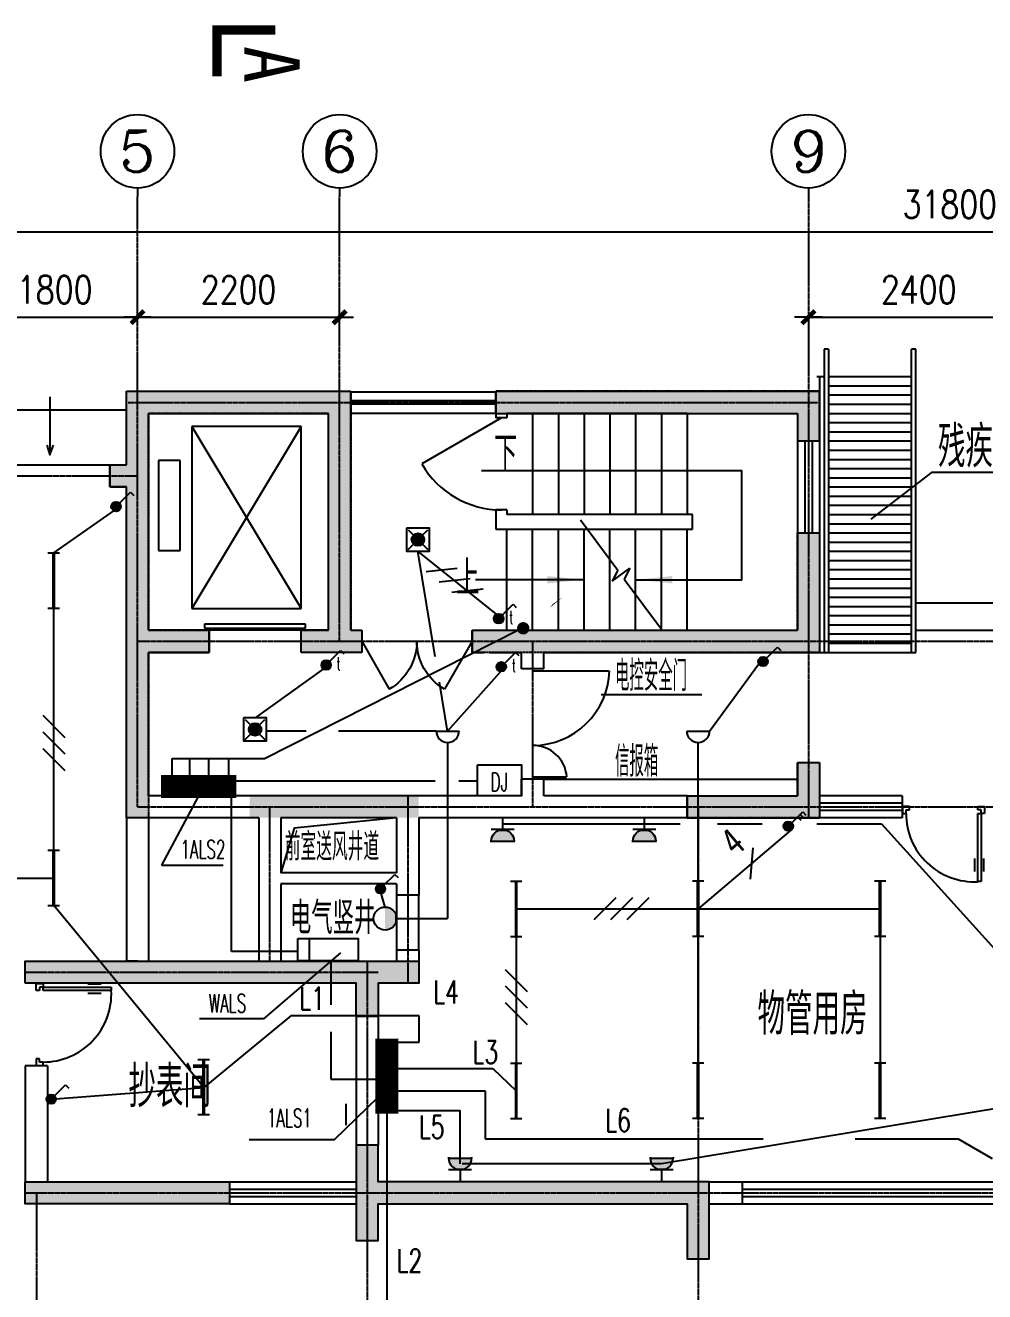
# Model space of a CAD drawing. Extents: x -170759 to 304867, y -311201 to 112352.
# Drawn here: x -76168 to -65730, y -198553 to -184776 of the extents above; entities that cross this region are included whole.
import ezdxf
from ezdxf.enums import TextEntityAlignment as Align

# ---------------------------------------------------------------- set-up
doc = ezdxf.new("R2010")
doc.units = 0
doc.linetypes.add('ACAD_ISO04W100', pattern=[30.5, 24, -3, 0.5, -3])
doc.linetypes.add('DOTE', pattern=[2.42, 2, -0.2, 0.02, -0.2])
doc.layers.get('0').update_dxf_attribs({"linetype": 'CONTINUOUS'})
for name, color, linetype in [('AXIS', 3, 'CONTINUOUS'), ('AXIS_TEXT', 7, 'CONTINUOUS'), ('DOOR', 2, 'CONTINUOUS'), ('DOTE', 251, 'CONTINUOUS'), ('EQUIP', 3, 'CONTINUOUS'), ('PUB_DIM', 3, 'CONTINUOUS'), ('PUB_DIM1', 3, 'CONTINUOUS'), ('STAIR', 2, 'CONTINUOUS'), ('TEX', 7, 'CONTINUOUS'), ('TEXT', 6, 'CONTINUOUS'), ('WALL', 7, 'CONTINUOUS'), ('WINDOW', 151, 'CONTINUOUS'), ('WINDOW_TEXT', 7, 'CONTINUOUS'), ('WIRE', 1, 'CONTINUOUS'), ('WZ', 3, 'CONTINUOUS'), ('X', 4, 'CONTINUOUS'), ('ZXX', 2, 'ACAD_ISO04W100'), ('图层1', 1, 'CONTINUOUS'), ('标注', 7, 'CONTINUOUS')]:
    doc.layers.add(name, color=color, linetype=linetype)
doc.styles.add('-黑体', font='SIMHEI.TTF', dxfattribs={"width": 0.8})
doc.styles.add('COMPLEX', font='COMPLEX')
doc.styles.add('DIM_FONT', font='SIMPLEX.shx', dxfattribs={"width": 0.8})
doc.styles.add('HZ1', font='txt', dxfattribs={"bigfont": 'hzk'})
doc.styles.add('HZFS', font='txt.shx', dxfattribs={"width": 0.8, "bigfont": 'msi_fsx.shx'})
doc.styles.add('HZS', font='txt', dxfattribs={"width": 0.7, "bigfont": 'HZS'})
doc.styles.add('HZXXX', font='romans', dxfattribs={"width": 0.7, "bigfont": 'hzs'})
doc.styles.add('SIMPLEX', font='SIMPLEX.SHX')
doc.dimstyles.new('AXIS', dxfattribs={"dimtxt": 300, "dimasz": 1, "dimexe": 250, "dimexo": 300, "dimgap": 150, "dimtad": 1, "dimdec": 0, "dimdsep": 46, "dimtxsty": 'DIM_FONT', "dimblk": '_DIMX', "dimblk1": '_DIMX', "dimblk2": '_DIMX', "dimcen": 2.5, "dimse1": 1, "dimse2": 1, "dimclrd": 3, "dimclre": 3, "dimclrt": 7, "dimadec": 0, "dimazin": 0, "dimtfac": 1, "dimtdec": 0, "dimtix": 1, "dimtmove": 2, "dimatfit": 3, "dimldrblk": '_DIMX', "dimfxl": 0, "dimtolj": 1, "dimtzin": 0, "dimarcsym": 0})

# ---------------------------------------------------------------- blocks, each defined once
blk = doc.blocks.new('_LINKPT1')
blk.add_line((0, 0), (0, 0))
blk = doc.blocks.new('M_X2')
for p, q in [((0.147, 0.356), (0.625, 0.833)), ((0.625, 0.833), (0.766, 0.692))]:
    blk.add_line(p, q)
blk.add_circle((0, 0.208), 0.208)
for points in [[(-0.18, 0.313), (0.18, 0.313), (-0.208, 0.208), (0.208, 0.208)], [(-0.18, 0.104), (0.18, 0.104), (-0.208, 0.208), (0.208, 0.208)], [(-0.104, 0.389), (0.104, 0.389), (-0.18, 0.313), (0.18, 0.313)], [(-0.104, 0.028), (0.104, 0.028), (-0.18, 0.104), (0.18, 0.104)], [(0, 0.417), (0, 0.417), (-0.104, 0.389), (0.104, 0.389)], [(0, 0), (0, 0), (-0.104, 0.028), (0.104, 0.028)]]:
    blk.add_solid(points)
for p in [(-0.208, 0.208), (0, 0.417), (0.208, 0.208), (0, 0)]:
    blk.add_blockref('_LINKPT1', p)
at = {"width": 0.8, "flags": 9}
blk.add_attdef('A', (0, 0), '', height=0.00002, dxfattribs=at)
blk = doc.blocks.new('_DBLK1')
for p, q in [((-0.5, 0), (-0.25, -0.433)), ((0.5, 0), (0.25, -0.433))]:
    blk.add_line(p, q)
for centre, start, end in [((-0.5, 0), 300, 0), ((0.5, 0), 180, 240)]:
    blk.add_arc(centre, 0.5, start, end)
at = {"layer": 'WINDOW_TEXT', "style": 'SIMPLEX', "flags": 9}
blk.add_attdef('A', text='', height=1, dxfattribs=at).set_placement((0, 1.5), align=Align.MIDDLE)
blk = doc.blocks.new('M_Y9')
for p, q in [((-0.429, 0.429), (0.429, -0.429)), ((-0.429, -0.429), (0.429, 0.429))]:
    blk.add_line(p, q)
blk.add_lwpolyline([(-0.5, 0.5), (-0.5, -0.5), (0.5, -0.5), (0.5, 0.5)], close=True)
blk.add_circle((0, 0), 0.275)
for points in [[(-0.238, 0.137), (0.238, 0.137), (-0.275, 0), (0.275, 0)], [(-0.238, -0.137), (0.238, -0.137), (-0.275, 0), (0.275, 0)], [(-0.137, 0.238), (0.137, 0.238), (-0.238, 0.137), (0.238, 0.137)], [(0, 0.275), (0, 0.275), (-0.137, 0.238), (0.137, 0.238)], [(-0.137, -0.238), (0.137, -0.238), (-0.238, -0.137), (0.238, -0.137)], [(0, -0.275), (0, -0.275), (-0.137, -0.238), (0.137, -0.238)]]:
    blk.add_solid(points)
for p in [(-0.5, 0), (0, 0.5), (0.5, 0), (0, -0.5)]:
    blk.add_blockref('_LINKPT1', p)
at = {"width": 0.8, "flags": 9}
blk.add_attdef('A', (0, 0), '', height=0.00002, dxfattribs=at)
blk = doc.blocks.new('M_A23MCU')
for p, q in [((-0.489, 0.782), (-0.489, 0.624)), ((-0.454, 0.081), (-0.454, 0.905)), ((-0.454, 0.905), (-0.413, 0.905)), ((-0.413, 0.905), (-0.413, 0.081)), ((-0.378, 0.782), (-0.378, 0.624)), ((-0.495, -0.002), (-0.495, 0.081)), ((-0.495, 0.081), (-0.454, 0.081)), ((-0.413, 0.081), (-0.454, 0.081)), ((-0.454, 0.081), (-0.454, 0.039)), ((-0.454, 0.039), (-0.413, 0.039)), ((-0.413, 0.039), (-0.413, -0.002)), ((0.412, 0.039), (0.412, -0.002)), ((0.453, 0.039), (0.412, 0.039)), ((0.453, 0.081), (0.453, 0.039)), ((0.494, 0.081), (0.453, 0.081)), ((0.494, -0.002), (0.494, 0.081)), ((-0.413, -0.002), (-0.495, -0.002)), ((-0.495, -0.002), (-0.495, -0.002)), ((0.412, -0.002), (0.494, -0.002)), ((0.494, -0.002), (0.494, -0.002))]:
    blk.add_line(p, q)
blk.add_arc((-0.372, 0.082), 0.825, 359.9283, 92.866)
blk = doc.blocks.new('M_Y4YTM')
for p, q in [((-1.2, 0.25), (-1.2, -0.25)), ((-1.2, 0), (1.2, 0)), ((1.2, 0.25), (1.2, -0.25))]:
    blk.add_line(p, q)
at = {"const_width": 0.14}
blk.add_lwpolyline([(-1.2, 0), (1.2, 0)], dxfattribs=at)
at = {"xscale": 0.002, "yscale": 0.002, "zscale": 0.002}
for p in [(-1.2, 0), (0, 0), (1.2, 0)]:
    blk.add_blockref('_LINKPT1', p, dxfattribs=at)
at = {"width": 0.8, "flags": 9}
blk.add_attdef('A', (0, 0), '', height=0.00002, dxfattribs=at)
blk = doc.blocks.new('_WIE3')
for p, q in [((-0.2, 0.4), (-1, -0.4)), ((0.4, 0.4), (-0.4, -0.4)), ((1, 0.4), (0.2, -0.4))]:
    blk.add_line(p, q)
at = {"width": 0.8}
blk.add_attdef('N', text='', height=1, dxfattribs=at).set_placement((-0.017, 1.056), align=Align.MIDDLE)
blk = doc.blocks.new('M_X23')
for p, q in [((-0.5, 1.05), (-0.5, 1)), ((-0.5, 1), (0.5, 1)), ((0.5, 1.05), (0.5, 1)), ((0.5, 0.5), (-0.5, 0.5)), ((0, 0.5), (0, 0))]:
    blk.add_line(p, q)
blk.add_arc((0, 1), 0.5, 180, 0)
for points in [[(0.433, 0.75), (-0.433, 0.75), (0.5, 1), (-0.5, 1)], [(0.25, 0.567), (-0.25, 0.567), (0.433, 0.75), (-0.433, 0.75)], [(0, 0.5), (0, 0.5), (0.25, 0.567), (-0.25, 0.567)]]:
    blk.add_solid(points)
blk.add_blockref('_LINKPT1', (0.001, 0))
at = {"width": 0.8, "flags": 9}
blk.add_attdef('A', (0, 0), '', height=0.00002, dxfattribs=at)
blk = doc.blocks.new('M_A17ORW')
at = {"const_width": 0.02}
for points in [[(-0.481, -0.001), (-0.481, -0.308)], [(0.481, 0.001), (0.481, -0.691)]]:
    blk.add_lwpolyline(points, dxfattribs=at)
for centre, radius, start, end in [((-0.501, -0.003), 0.307, 274.2492, 0.2101), ((0.505, 0.002), 0.699, 180.2762, 268.0603)]:
    blk.add_arc(centre, radius, start, end)
blk = doc.blocks.new('_Y0SCX')
blk.add_line((-0.5, 0), (0.5, 0))
blk.add_arc((0, 0), 0.5, 180, 0)
at = {"xscale": 0.002, "yscale": 0.002, "zscale": 0.002}
for p in [(-0.5, 0), (0, 0), (0.5, 0), (0, -0.5)]:
    blk.add_blockref('_LINKPT1', p, dxfattribs=at)
at = {"style": 'DIM_FONT', "width": 0.8, "flags": 9}
blk.add_attdef('A', (0, 0), '', height=0.00002, dxfattribs=at)
blk = doc.blocks.new('M_Y22UGQ')
blk.add_circle((0, 0.5), 0.5)
for points in [[(0.433, 0.25), (-0.433, 0.25), (0.5, 0.5), (-0.5, 0.5)], [(0.25, 0.067), (-0.25, 0.067), (0.433, 0.25), (-0.433, 0.25)], [(0, 0), (0, 0), (0.25, 0.067), (-0.25, 0.067)]]:
    blk.add_solid(points)
for p in [(0, 1), (0, 1), (-0.5, 0.5), (-0.5, 0.5), (0, 0), (0, 0), (0.5, 0.5), (0.5, 0.5)]:
    blk.add_blockref('_LINKPT1', p)
at = {"width": 0.8, "flags": 9}
blk.add_attdef('A', (0, 0), '', height=0.00002, dxfattribs=at)
blk = doc.blocks.new('M_X10')
for p, q in [((0.147, 0.356), (0.625, 0.833)), ((0.399, 0.607), (0.54, 0.466)), ((0.512, 0.72), (0.653, 0.579)), ((0.625, 0.833), (0.766, 0.692))]:
    blk.add_line(p, q)
blk.add_circle((0, 0.208), 0.208)
for points in [[(-0.18, 0.313), (0.18, 0.313), (-0.208, 0.208), (0.208, 0.208)], [(-0.18, 0.104), (0.18, 0.104), (-0.208, 0.208), (0.208, 0.208)], [(-0.104, 0.389), (0.104, 0.389), (-0.18, 0.313), (0.18, 0.313)], [(-0.104, 0.028), (0.104, 0.028), (-0.18, 0.104), (0.18, 0.104)], [(0, 0.417), (0, 0.417), (-0.104, 0.389), (0.104, 0.389)], [(0, 0), (0, 0), (-0.104, 0.028), (0.104, 0.028)]]:
    blk.add_solid(points)
for p in [(-0.208, 0.208), (0, 0.417), (0.208, 0.208), (0, 0)]:
    blk.add_blockref('_LINKPT1', p)
at = {"width": 0.8, "flags": 9}
blk.add_attdef('A', (0, 0), '', height=0.00002, dxfattribs=at)
blk = doc.blocks.new('_WIE1')
blk.add_line((0.4, 0.4), (-0.4, -0.4))
at = {"width": 0.8}
blk.add_attdef('N', text='', height=1, dxfattribs=at).set_placement((-0.017, 1.056), align=Align.MIDDLE)
blk = doc.blocks.new('_DIMX')
blk.add_line((-150, 0), (150, 0))
at = {"const_width": 50}
blk.add_lwpolyline([(-70, -70), (70, 70)], dxfattribs=at)
blk = doc.blocks.new('_AXISO')
blk.add_circle((0, 0), 0.5)
at = {"layer": 'AXIS_TEXT', "style": 'COMPLEX', "width": 1.041667}
blk.add_attdef('A', text='', height=0.56, dxfattribs=at).set_placement((-0.25, -0.28), (0.25, -0.28), align=Align.FIT)
blk = doc.blocks.new('_DBLK')
blk.add_line((-0.5, 0), (0, -0.866))
blk.add_arc((-0.5, 0), 1, 300, 0)
at = {"layer": 'WINDOW_TEXT', "style": 'SIMPLEX', "flags": 9}
blk.add_attdef('A', text='', height=1, dxfattribs=at).set_placement((0, 1.5), align=Align.MIDDLE)
blk = doc.blocks.new('_ARROW')
blk.add_solid([(0, 0), (-1, 0.1), (-1, -0.1)])
blk = doc.blocks.new('A$C5BF41A8D')
at = {"layer": '图层1', "color": 4}
blk.add_lwpolyline([(325, 69, 0, 0, 0), (137, 479, 80, 0, 0), (0, 736, 0, 0, 0)], format="xyseb", dxfattribs=at)
at = {"layer": '图层1', "color": 4, "const_width": 111}
blk.add_lwpolyline([(339, 135, -1), (240, 80, -1)], format="xyb", close=True, dxfattribs=at)
blk = doc.blocks.new('A$C6CB452B1')
at = {"layer": '图层1', "color": 4, "rotation": 10.00053800874776}
blk.add_blockref('A$C5BF41A8D', (128, -45), dxfattribs=at)
blk = doc.blocks.new('A$C7E1201DE')
at = {"layer": 'EQUIP'}
blk.add_blockref('A$C6CB452B1', (0, -1), dxfattribs=at)

msp = doc.modelspace()

# ---------------------------------------------------------------- hatches: boundary and pattern name
at = {"layer": 'ZXX'}
for points in [[(-75067.73424, -193397.41643), (-75067.73424, -189797.41643), (-75247.73424, -189797.41643), (-75247.73424, -189557.41643), (-75067.73424, -189557.41643), (-75067.73424, -188757.41643), (-72627.73424, -188757.41643), (-72627.73424, -191357.41643), (-72507.73424, -191357.41643), (-72507.73424, -191597.41643), (-73167.73424, -191597.41643), (-73167.73424, -191357.41643), (-72867.73424, -191357.41643), (-72867.73424, -188997.41643), (-74827.73424, -188997.41643), (-74827.73424, -191357.41643), (-74167.73424, -191357.41643), (-74167.73424, -191597.41643), (-74827.73424, -191597.41643), (-74827.73424, -193397.41643)], [(-76167.73424, -195197.41643), (-76167.73424, -194957.41643), (-71887.73424, -194957.41643), (-71887.73424, -195197.41643), (-72327.73424, -195197.41643), (-72327.73424, -195557.41643), (-72567.73424, -195557.41643), (-72567.73424, -195197.41643)]]:
    msp.add_hatch(color=256, dxfattribs=at).paths.add_polyline_path(points)
h = msp.add_hatch(color=256, dxfattribs=at)
h.paths.add_polyline_path([(-67647.73424, -188757.41643), (-71047.73424, -188757.41643), (-71047.73424, -188877.41643), (-67647.73424, -188877.41643)])
h.paths.add_polyline_path([(-67647.73424, -188877.41643), (-71047.73424, -188877.41643), (-71047.73424, -188997.41643), (-67767.73424, -188997.41643), (-67767.73424, -189297.41643), (-67647.73424, -189297.41643)])
h.paths.add_polyline_path([(-67527.73424, -188757.41643), (-67647.73424, -188757.41643), (-67647.73424, -189297.41643), (-67527.73424, -189297.41643)])
h = msp.add_hatch(color=256, dxfattribs=at)
h.paths.add_polyline_path([(-71307.73424, -191357.41643), (-71307.73424, -191477.41643), (-67647.73424, -191477.41643), (-67647.73424, -190297.41643), (-67767.73424, -190297.41643), (-67767.73424, -191357.41643)])
h.paths.add_polyline_path([(-70647.73424, -191597.41643), (-70647.73424, -191477.41643), (-71307.73424, -191477.41643), (-71307.73424, -191597.41643)])
h.paths.add_polyline_path([(-70647.73424, -191477.41643), (-70647.73424, -191597.41643), (-67647.73424, -191597.41643), (-67647.73424, -191477.41643)])
h.paths.add_polyline_path([(-67527.73424, -190297.41643), (-67647.73424, -190297.41643), (-67647.73424, -191477.41643), (-67527.73424, -191477.41643)])
h.paths.add_polyline_path([(-67527.73424, -191597.41643), (-67527.73424, -191477.41643), (-67647.73424, -191477.41643), (-67647.73424, -191597.41643)])
h = msp.add_hatch(color=256, dxfattribs=at)
h.paths.add_polyline_path([(-67527.73424, -192797.41643), (-67647.73424, -192797.41643), (-67647.73424, -193277.41643), (-67527.73424, -193277.41643)])
h.paths.add_polyline_path([(-67647.73424, -192797.41643), (-67767.73424, -192797.41643), (-67767.73424, -193157.41643), (-68967.73424, -193157.41643), (-68967.73424, -193277.41643), (-67647.73424, -193277.41643)])
h.paths.add_polyline_path([(-67647.73424, -193277.41643), (-68967.73424, -193277.41643), (-68967.73424, -193397.41643), (-67647.73424, -193397.41643)])
h.paths.add_polyline_path([(-67527.73424, -193277.41643), (-67647.73424, -193277.41643), (-67647.73424, -193397.41643), (-67527.73424, -193397.41643)])
h = msp.add_hatch(color=256, dxfattribs=at)
h.paths.add_polyline_path([(-71887.73424, -193277.41643), (-71887.73424, -193157.41643), (-73727.73424, -193157.41643), (-73727.73424, -193277.41643)])
h.paths.add_polyline_path([(-73727.73424, -193277.41643), (-73727.73424, -193397.41643), (-71887.73424, -193397.41643), (-71887.73424, -193277.41643)])
h = msp.add_hatch(color=256, dxfattribs=at)
h.paths.add_polyline_path([(-68847.73424, -197357.41643), (-72327.73424, -197357.41643), (-72327.73424, -196957.41643), (-72447.73424, -196957.41643), (-72447.73424, -197477.41643), (-68847.73424, -197477.41643)])
h.paths.add_polyline_path([(-68847.73424, -197477.41643), (-72447.73424, -197477.41643), (-72447.73424, -197997.41643), (-72327.73424, -197997.41643), (-72327.73424, -197597.41643), (-68967.73424, -197597.41643), (-68967.73424, -198197.41643), (-68847.73424, -198197.41643)])
h.paths.add_polyline_path([(-72447.73424, -196957.41643), (-72567.73424, -196957.41643), (-72567.73424, -197477.41643), (-72447.73424, -197477.41643)])
h.paths.add_polyline_path([(-72447.73424, -197477.41643), (-72567.73424, -197477.41643), (-72567.73424, -197997.41643), (-72447.73424, -197997.41643)])
h.paths.add_polyline_path([(-68727.73424, -197477.41643), (-68847.73424, -197477.41643), (-68847.73424, -198197.41643), (-68727.73424, -198197.41643)])
h.paths.add_polyline_path([(-68727.73424, -197357.41643), (-68847.73424, -197357.41643), (-68847.73424, -197477.41643), (-68727.73424, -197477.41643)])
h = msp.add_hatch(color=256, dxfattribs=at)
h.paths.add_polyline_path([(-74547.73424, -197477.41643), (-74547.73424, -197357.41643), (-76167.73424, -197357.41643), (-76167.73424, -197477.41643)])
h.paths.add_polyline_path([(-76047.73424, -197477.41643), (-76167.73424, -197477.41643), (-76167.73424, -197597.41643), (-76047.73424, -197597.41643)])
h.paths.add_polyline_path([(-76047.73424, -197477.41643), (-76047.73424, -197597.41643), (-74547.73424, -197597.41643), (-74547.73424, -197477.41643)])
h.paths.add_polyline_path([(-73947.73424, -197597.41643), (-73947.73424, -197477.41643), (-74547.73424, -197477.41643), (-74547.73424, -197597.41643)])
h.paths.add_polyline_path([(-74547.73424, -197357.41643), (-74547.73424, -197477.41643), (-73947.73424, -197477.41643), (-73947.73424, -197357.41643)])

# ---------------------------------------------------------------- linework, layer by layer
at = {"layer": 'AXIS'}
for p, q in [((-74947.73424, -186545.89416), (-74947.73424, -186636.33343)), ((-72747.73424, -186545.89416), (-72747.73424, -186636.33343)), ((-67647.73424, -186545.89416), (-67647.73424, -186636.33343)), ((-74167.73424, -191357.41643), (-74167.73424, -191597.41643)), ((-74827.73424, -191597.41643), (-74167.73424, -191597.41643))]:
    msp.add_line(p, q, dxfattribs=at)
msp.add_lwpolyline([(-72127.73424, -193397.41643), (-73242.30743, -193509.47349), (-73387.73424, -193997.41643)], dxfattribs=at)
at = {"layer": 'DOOR'}
for p, q in [((-76627.73424, -188957.41643), (-75067.73424, -188957.41643)), ((-76447.73424, -189557.41643), (-75247.73424, -189557.41643))]:
    msp.add_line(p, q, dxfattribs=at)
for points in [[(-75900.16192, -188818.01816), (-75900.16192, -189446.91885)], [(-75933.13355, -189344.37361), (-75900.16192, -189446.91885), (-75859.86578, -189344.37361)]]:
    msp.add_lwpolyline(points, dxfattribs=at)
at = {"layer": 'DOTE', "linetype": 'DOTE', "ltscale": 0.5}
for p, q in [((-74947.73424, -193277.41643), (-74947.73424, -186636.33343)), ((-72747.73424, -191477.41643), (-72747.73424, -186636.33343)), ((-67647.73424, -186636.33343), (-67647.73424, -193397.41643)), ((-75047.73424, -188877.41643), (-67549.73424, -188877.41643)), ((-76747.73424, -189677.41643), (-74947.73424, -189677.41643)), ((-74947.73424, -191477.41643), (-65367.73424, -191477.41643)), ((-70647.73424, -193277.41643), (-70647.73424, -191477.41643)), ((-72007.73424, -193157.41643), (-72007.73424, -195197.41643)), ((-74947.73424, -193277.41643), (-65247.73424, -193277.41643)), ((-73507.73424, -194957.41643), (-73507.73424, -193277.41643)), ((-68847.73424, -193277.41643), (-68847.73424, -206265.59626)), ((-68847.73424, -193277.41643), (-68847.73424, -193397.41643)), ((-76167.73424, -195077.41643), (-72327.73424, -195077.41643)), ((-72447.73424, -194957.41643), (-72447.73424, -206265.59626)), ((-76167.73424, -197477.41643), (-65247.73424, -197477.41643)), ((-76047.73424, -197477.41643), (-76047.73424, -206265.59626))]:
    msp.add_line(p, q, dxfattribs=at)
at = {"layer": 'EQUIP'}
msp.add_lwpolyline([(-71247.78898, -192819.93379), (-70767.73424, -192819.93379), (-70767.73424, -193157.41643), (-71247.78898, -193157.41643)], close=True, dxfattribs=at)
msp.add_lwpolyline([(-71247.78898, -192819.93379), (-70767.73424, -192819.93379), (-70767.73424, -193157.41643), (-71247.78898, -193157.41643)], close=True, dxfattribs=at)
at = {"layer": 'PUB_DIM1'}
for points in [[(-69527.78136, -190807.41643), (-68370.93708, -190807.41643), (-68370.93708, -189621.31458), (-71204.57991, -189621.31458)], [(-70087.78136, -190807.41643), (-71271.51288, -190807.41643)]]:
    msp.add_lwpolyline(points, dxfattribs=at)
at = {"layer": 'STAIR', "color": 8}
for p, q in [((-67427.73424, -188697.41643), (-66527.73424, -188697.41643)), ((-67427.73424, -188797.41643), (-66527.73424, -188797.41643)), ((-67427.73424, -188897.41643), (-66527.73424, -188897.41643)), ((-67427.73424, -188997.41643), (-66527.73424, -188997.41643)), ((-67427.73424, -189097.41643), (-66527.73424, -189097.41643)), ((-67427.73424, -189197.41643), (-66527.73424, -189197.41643)), ((-67427.73424, -189297.41643), (-66527.73424, -189297.41643)), ((-67427.73424, -189397.41643), (-66527.73424, -189397.41643)), ((-67427.73424, -189497.41643), (-66527.73424, -189497.41643)), ((-67427.73424, -189597.41643), (-66527.73424, -189597.41643)), ((-67427.73424, -189697.41643), (-66527.73424, -189697.41643)), ((-67427.73424, -189797.41643), (-66527.73424, -189797.41643)), ((-67427.73424, -189897.41643), (-66527.73424, -189897.41643)), ((-67427.73424, -189997.41643), (-66527.73424, -189997.41643)), ((-67427.73424, -190097.41643), (-66527.73424, -190097.41643)), ((-67427.73424, -190197.41643), (-66527.73424, -190197.41643)), ((-67427.73424, -190297.41643), (-66527.73424, -190297.41643)), ((-67427.73424, -190397.41643), (-66527.73424, -190397.41643)), ((-67427.73424, -190497.41643), (-66527.73424, -190497.41643)), ((-67427.73424, -190597.41643), (-66527.73424, -190597.41643)), ((-67427.73424, -190697.41643), (-66527.73424, -190697.41643)), ((-67427.73424, -190797.41643), (-66527.73424, -190797.41643)), ((-67427.73424, -190897.41643), (-66527.73424, -190897.41643)), ((-67427.73424, -190997.41643), (-66527.73424, -190997.41643)), ((-67427.73424, -191097.41643), (-66527.73424, -191097.41643)), ((-67427.73424, -191197.41643), (-66527.73424, -191197.41643)), ((-67427.73424, -191297.41643), (-66527.73424, -191297.41643)), ((-67427.73424, -191397.41643), (-66527.73424, -191397.41643)), ((-67427.73424, -191497.41643), (-66527.73424, -191497.41643))]:
    msp.add_line(p, q, dxfattribs=at)
at = {"layer": 'STAIR'}
for p, q in [((-68967.78136, -188997.41643), (-70927.78136, -188997.41643)), ((-70647.78136, -188997.41643), (-70647.78136, -190097.41643)), ((-70367.78136, -188997.41643), (-70367.78136, -190097.41643)), ((-70087.78136, -188997.41643), (-70087.78136, -190097.41643)), ((-69807.78136, -188997.41643), (-69807.78136, -190097.41643)), ((-69527.78136, -188997.41643), (-69527.78136, -190097.41643)), ((-69247.78136, -188997.41643), (-69247.78136, -190097.41643)), ((-68967.78136, -188997.41643), (-68967.78136, -190097.41643)), ((-73167.73424, -189140.6106), (-74357.01263, -191121.41643)), ((-74357.01263, -189140.6106), (-73167.73424, -191121.41643)), ((-73167.73424, -189140.6106), (-74357.01263, -189140.6106)), ((-74357.01263, -189140.6106), (-74357.01263, -191121.41643)), ((-73167.73424, -191121.41643), (-73167.73424, -189140.6106)), ((-74484.13649, -189509.14657, 0), (-74720.13649, -189509.14657, 0)), ((-74720.13649, -189509.14657, 0), (-74720.13649, -190489.14657, 0)), ((-74484.13649, -190489.14657, 0), (-74484.13649, -189509.14657, 0)), ((-70927.78136, -191357.41643), (-70927.78136, -190257.41643)), ((-70647.78136, -191357.41643), (-70647.78136, -190257.41643)), ((-70367.78136, -191357.41643), (-70367.78136, -190257.41643)), ((-70126.15975, -190157.41643), (-69722.6403, -190703.20585)), ((-70087.78136, -191357.41643), (-70087.78136, -190257.41643)), ((-69807.78136, -191357.41643), (-69807.78136, -190257.41643)), ((-69527.78136, -191357.41643), (-69527.78136, -190257.41643)), ((-69247.78136, -191357.41643), (-69247.78136, -190257.41643)), ((-68967.78136, -191357.41643), (-68967.78136, -190257.41643)), ((-74720.13649, -190489.14657, 0), (-74484.13649, -190489.14657, 0)), ((-69783.46241, -190822.79127), (-69590.47871, -190680.11229)), ((-69590.47871, -190680.11229), (-69651.30081, -190799.69771)), ((-69722.6403, -190703.20585), (-69783.46241, -190822.79127)), ((-69651.30081, -190799.69771), (-69247.78136, -191345.48713)), ((-66477.73424, -191057.41643), (-62727.73424, -191057.41643)), ((-74357.01263, -191121.41643), (-73167.73424, -191121.41643)), ((-73120.11113, -191291.60927), (-74218.13535, -191291.60927)), ((-74218.13535, -191291.60927), (-74218.13535, -191332.84112)), ((-74218.13535, -191332.84112), (-73120.11113, -191332.84112)), ((-73167.73424, -191357.41643), (-74167.73424, -191357.41643)), ((-73120.11113, -191332.84112), (-73120.11113, -191291.60927)), ((-70627.78136, -191357.41643), (-68967.78136, -191357.41643)), ((-66477.73424, -191357.41643), (-62727.73424, -191357.41643)), ((-70527.73424, -192977.41643), (-67767.73424, -192977.41643))]:
    msp.add_line(p, q, dxfattribs=at)
at = {"layer": 'TEX', "color": 3}
msp.add_line((-68808.48518, -192060.84225), (-69903.42223, -192060.84225), dxfattribs=at)
msp.add_lwpolyline([(-64175.23241, -189641.68989), (-66307.41317, -189641.68989), (-66969.35757, -190149.57893)], dxfattribs=at)
at = {"layer": 'WALL'}
for p, q in [((-75067.73424, -188757.41643), (-72627.73424, -188757.41643)), ((-75067.73424, -189557.41643), (-75067.73424, -188757.41643)), ((-72627.73424, -191357.41643), (-72627.73424, -188757.41643)), ((-71047.73424, -188757.41643), (-67527.73424, -188757.41643)), ((-71047.73424, -188997.41643, 19600), (-71047.73424, -188757.41643, 19600)), ((-67527.73424, -188757.41643), (-67527.73424, -189297.41643)), ((-74827.73424, -188997.41643), (-72867.73424, -188997.41643)), ((-74827.73424, -191357.41643), (-74827.73424, -188997.41643)), ((-72867.73424, -191357.41643), (-72867.73424, -188997.41643)), ((-71047.78136, -188997.41643), (-71047.78136, -189047.41643)), ((-71047.73424, -188997.41643), (-67767.73424, -188997.41643)), ((-70927.78136, -188997.41643), (-70927.78136, -189047.41643)), ((-67767.73424, -188997.41643), (-67767.73424, -189297.41643)), ((-70927.78136, -189047.41643), (-71047.78136, -189047.41643)), ((-67767.73424, -189297.41643), (-67527.73424, -189297.41643)), ((-75247.73424, -189557.41643), (-75067.73424, -189557.41643)), ((-75247.73424, -189557.41643), (-75247.73424, -189797.41643)), ((-75247.73424, -189797.41643), (-75067.73424, -189797.41643)), ((-75067.73424, -193397.41643), (-75067.73424, -189797.41643)), ((-71047.78136, -190047.41643), (-71047.78136, -190097.41643)), ((-70927.78136, -190047.41643), (-71047.78136, -190047.41643)), ((-71047.78136, -190097.41643), (-71047.78136, -190257.41643)), ((-70927.78136, -190047.41643), (-70927.78136, -190097.41643)), ((-68907.78136, -190097.41643), (-70927.78136, -190097.41643)), ((-68907.78136, -190257.41643), (-68907.78136, -190097.41643)), ((-71047.78136, -190257.41643), (-68907.78136, -190257.41643)), ((-67767.73424, -190297.41643), (-67767.73424, -191357.41643)), ((-67767.73424, -190297.41643), (-67527.73424, -190297.41643)), ((-67527.73424, -190297.41643), (-67527.73424, -191597.41643)), ((-74167.73424, -191357.41643), (-74827.73424, -191357.41643)), ((-74167.73424, -191597.41643), (-74167.73424, -191357.41643)), ((-73167.73424, -191597.41643), (-73167.73424, -191357.41643)), ((-72867.73424, -191357.41643), (-73167.73424, -191357.41643)), ((-72627.73424, -191357.41643), (-72507.73424, -191357.41643)), ((-72507.73424, -191357.41643), (-72507.73424, -191597.41643)), ((-71307.73424, -191357.41643), (-71307.73424, -191597.41643)), ((-71307.73424, -191357.41643), (-67767.73424, -191357.41643)), ((-74827.73424, -193157.41643), (-74827.73424, -191597.41643)), ((-74167.73424, -191597.41643), (-74827.73424, -191597.41643)), ((-72507.73424, -191597.41643), (-73167.73424, -191597.41643)), ((-71307.73424, -191597.41643), (-71177.73424, -191597.41643)), ((-71117.73424, -191597.41643), (-70767.73424, -191597.41643)), ((-70767.73424, -191777.41643), (-70767.73424, -191597.41643)), ((-70527.73424, -191597.41643), (-67767.73424, -191597.41643)), ((-70527.73424, -191777.41643), (-70527.73424, -191597.41643)), ((-67767.73424, -191597.41643), (-67767.73424, -191597.41643)), ((-67767.73424, -191597.41643), (-67527.73424, -191597.41643)), ((-70527.73424, -191777.41643), (-70767.73424, -191777.41643)), ((-67767.73424, -192797.41643), (-67767.73424, -193157.41643)), ((-67767.73424, -192797.41643), (-67527.73424, -192797.41643)), ((-67527.73424, -192797.41643), (-67527.73424, -193157.41643)), ((-70767.73424, -193157.41643), (-70767.73424, -192977.41643)), ((-70527.73424, -192977.41643), (-70767.73424, -192977.41643)), ((-70527.73424, -193157.41643), (-70527.73424, -192977.41643)), ((-70767.73424, -193157.41643), (-74827.73424, -193157.41643)), ((-71887.73424, -193157.41643), (-73627.73424, -193157.41643)), ((-68967.73424, -193157.41643), (-70527.73424, -193157.41643)), ((-68967.73424, -193157.41643), (-67767.73424, -193157.41643)), ((-68967.73424, -193157.41643), (-68967.73424, -193397.41643)), ((-67527.73424, -193157.41643), (-67527.73424, -193397.41643)), ((-67527.73424, -193157.41643), (-67527.73424, -193397.41643)), ((-74947.73424, -193397.41643), (-75067.73424, -193397.41643)), ((-74947.73424, -193397.41643), (-75067.73424, -193397.41643)), ((-75067.73424, -193397.41643), (-75066.32977, -194957.41643)), ((-73627.73424, -193397.41643), (-74947.73424, -193397.41643)), ((-74947.73424, -193397.41643), (-74947.73424, -193397.41643)), ((-73827.73424, -193397.41643), (-74827.73424, -193397.41643)), ((-74827.73424, -193397.41643), (-74827.73424, -194957.41643)), ((-73627.73424, -193397.41643), (-74750.00536, -193397.41643)), ((-73627.73424, -193397.41643), (-73627.73424, -194957.41643)), ((-72127.73424, -193397.41643), (-73387.73424, -193397.41643)), ((-73387.73424, -193397.41643), (-73387.73424, -193997.41643)), ((-72127.73424, -193397.41643), (-72127.73424, -193997.41643)), ((-72127.73424, -193397.41643), (-72127.73424, -193997.41643)), ((-68967.73424, -193397.41643), (-71887.73424, -193397.41643)), ((-71887.73424, -193397.41643), (-71887.73424, -194237.41643)), ((-71887.73424, -193397.41643), (-71887.73424, -194237.41643)), ((-68967.73424, -193397.41643), (-67527.73424, -193397.41643)), ((-72127.73424, -193997.41643), (-73387.73424, -193997.41643)), ((-72127.73424, -194117.41643), (-73387.73424, -194117.41643)), ((-73387.73424, -194117.41643), (-73387.73424, -194957.41643)), ((-72127.73424, -194117.41643), (-72127.73424, -194237.41643)), ((-72127.73424, -194117.41643), (-72127.73424, -194237.41643)), ((-71887.73424, -194237.41643), (-72127.73424, -194237.41643)), ((-71887.73424, -194837.41643), (-72127.73424, -194837.41643)), ((-72127.73424, -194837.41643), (-72127.73424, -194957.41643)), ((-72127.73424, -194837.41643), (-72127.73424, -194957.41643)), ((-71887.73424, -194837.41643), (-71887.73424, -195197.41643)), ((-71887.73424, -194837.41643), (-71887.73424, -195197.41643)), ((-75067.73424, -194957.41643), (-75066.32977, -194957.41643)), ((-74946.32977, -194957.41643), (-75066.32977, -194957.41643)), ((-74947.73424, -194957.41643), (-74946.32977, -194957.41643)), ((-73627.73424, -194957.41643), (-73627.73424, -194957.41643)), ((-73387.73424, -194957.41643), (-73387.73424, -194957.41643)), ((-72567.73424, -195557.41643), (-72567.73424, -196957.41643)), ((-72327.73424, -195557.41643), (-72327.73424, -196957.41643)), ((-76167.73424, -196097.41643), (-76167.73424, -197357.41643)), ((-75927.73424, -196097.41643), (-76167.73424, -196097.41643)), ((-75927.73424, -196097.41643), (-75927.73424, -197357.41643)), ((-68727.73424, -197357.41643), (-68367.73424, -197357.41643)), ((-68367.73424, -197357.41643), (-68367.73424, -197597.41643)), ((-68727.73424, -197597.41643), (-68367.73424, -197597.41643))]:
    msp.add_line(p, q, dxfattribs=at)
at = {"layer": 'WALL', "color": 8}
for p, q in [((-72127.73424, -194237.41643), (-72127.73424, -194837.41643)), ((-71887.73424, -194837.41643), (-71887.73424, -194237.41643))]:
    msp.add_line(p, q, dxfattribs=at)
at = {"layer": 'WALL'}
for points in [[(-76167.73424, -195197.41643), (-76167.73424, -194957.41643), (-75067.73424, -194957.41643), (-75066.32977, -194957.41643), (-74944.92531, -194957.41643), (-74946.32977, -194957.41643), (-73627.73424, -194957.41643), (-73627.73424, -194957.41643), (-73387.73424, -194957.41643), (-73387.73424, -194957.41643), (-71887.73424, -194957.41643), (-71887.73424, -195197.41643), (-72327.73424, -195197.41643), (-72327.73424, -195557.41643), (-72567.73424, -195557.41643), (-72567.73424, -195197.41643), (-76167.73424, -195197.41643)], [(-72567.73424, -196957.41643), (-72567.73424, -197997.41643), (-72327.73424, -197997.41643), (-72327.73424, -197597.41643), (-68967.73424, -197597.41643), (-68967.73424, -198197.41643), (-68727.73424, -198197.41643), (-68727.73424, -197357.41643), (-72327.73424, -197357.41643), (-72327.73424, -196957.41643)], [(-76167.73424, -197357.41643), (-73947.73424, -197357.41643), (-73947.73424, -197597.41643), (-76167.73424, -197597.41643)]]:
    msp.add_lwpolyline(points, close=True, dxfattribs=at)
at = {"layer": 'WINDOW'}
for p, q in [((-72627.73424, -188761.43444), (-71047.73424, -188761.43444)), ((-72627.73424, -188857.41643), (-71047.73424, -188857.41643)), ((-71047.73424, -188897.41643, 19600), (-72627.73424, -188897.41643, 19600)), ((-71047.73424, -188997.41643), (-72627.73424, -188997.41643)), ((-67767.73424, -189297.41643), (-67767.73424, -190297.41643)), ((-67687.73424, -189297.41643), (-67687.73424, -190297.41643)), ((-67607.73424, -189297.41643), (-67607.73424, -190297.41643)), ((-67527.73424, -189297.41643), (-67527.73424, -190297.41643)), ((-66627.73424, -193157.41643), (-67527.73424, -193157.41643)), ((-66627.73424, -193157.41643), (-66627.73424, -193397.41643)), ((-66627.73424, -193237.41643), (-67527.73424, -193237.41643)), ((-66627.73424, -193317.41643), (-67527.73424, -193317.41643)), ((-66627.73424, -193397.41643), (-67527.73424, -193397.41643)), ((-73947.73424, -197357.41643), (-72567.73424, -197357.41643)), ((-68367.73424, -197357.41643), (-65367.73424, -197357.41643)), ((-73947.73424, -197437.41643), (-72567.73424, -197437.41643)), ((-73947.73424, -197517.41643), (-72567.73424, -197517.41643)), ((-68367.73424, -197437.41643), (-65367.73424, -197437.41643)), ((-68367.73424, -197517.41643), (-65367.73424, -197517.41643)), ((-73947.73424, -197597.41643), (-72567.73424, -197597.41643)), ((-68367.73424, -197597.41643), (-65367.73424, -197597.41643))]:
    msp.add_line(p, q, dxfattribs=at)
at = {"layer": 'WIRE'}
for p, q in [((-75858.82333, -190515.23118), (-75206.07743, -190056.62352)), ((-71020.79607, -191198.45067), (-71896.49693, -190495.16895)), ((-71706.83656, -191644.17623), (-71896.49693, -190495.16895)), ((-75858.82333, -194057.41643), (-75858.82333, -191115.23118)), ((-73565.93164, -192752.64107), (-70796.45777, -191349.67386)), ((-72924.75813, -191777.56524), (-73667.96172, -192311.53251)), ((-70946.15999, -191750.55451), (-71573.30142, -192453.16359)), ((-68722.04148, -192453.16359), (-68185.77239, -191723.04176)), ((-71573.30142, -192453.16359), (-71661.05515, -191921.53078)), ((-73113.78355, -192453.16359), (-73542.96172, -192453.16359)), ((-71698.30142, -192453.16359), (-72759.7716, -192453.16359)), ((-71573.30142, -192578.16359), (-71573.30142, -194493.72151)), ((-68847.73424, -194087.41643), (-68847.09447, -192578.16358)), ((-74570.67083, -192752.64107), (-73565.93164, -192752.64107)), ((-74570.67083, -192932.83886), (-74570.67083, -192752.64107)), ((-74377.4515, -192932.83886), (-74377.4515, -192752.64107)), ((-74171.35119, -192932.83886), (-74171.35119, -192752.64107)), ((-73952.36947, -192932.83886), (-73952.36947, -192752.64107)), ((-71709.84246, -192998.70495), (-73899.65876, -192998.70495)), ((-71246.11665, -192998.70495), (-71452.21696, -192998.70495)), ((-73925.42115, -194852.16654), (-73925.42115, -193140.28899)), ((-70973.56264, -193463.73036), (-69041.61346, -193463.73036)), ((-67840.14448, -193533.36389), (-68847.73424, -194387.41643)), ((-68637.41164, -193463.73036), (-68149.49617, -193463.73036)), ((-67555.96486, -193463.73036), (-66852.30258, -193463.73036)), ((-66852.30258, -193463.73036), (-65555.23424, -194897.82555)), ((-75858.82333, -194057.41643), (-78947.73424, -194057.41643)), ((-72252.73424, -194368.72151), (-72303.33488, -194194.90706)), ((-74226.8137, -196330.59246), (-75858.82333, -194350.86069)), ((-70827.73424, -194387.41643), (-66867.73424, -194387.41643)), ((-66867.73424, -194387.41643), (-66867.73424, -196067.41643)), ((-72127.73424, -194493.73646), (-71573.30142, -194493.72151)), ((-73075.2571, -194942.26532), (-73075.2571, -194710.5825)), ((-70827.73424, -194687.41643), (-70827.73424, -196067.41643)), ((-68847.73424, -196067.41643), (-68847.73424, -194687.41643)), ((-73216.95124, -194852.16654), (-73925.42115, -194852.16654)), ((-72843.39439, -194942.26532), (-72843.39439, -195433.04269)), ((-73278.22507, -195552.71244), (-74224.80257, -196333.03209)), ((-71881.06799, -195552.71244), (-73278.22507, -195552.71244)), ((-71881.06799, -195837.02227), (-71881.06799, -195552.71244)), ((-72843.39439, -195727.82336), (-72843.39439, -196242.26249)), ((-72191.14083, -195837.02227), (-71881.06799, -195837.02227)), ((-72250.79917, -196126.70818), (-71080.81927, -196126.70818)), ((-71080.81927, -196126.70818), (-70827.73424, -196367.41643)), ((-72843.39439, -196242.26249), (-72328.1434, -196242.26249)), ((-72233.12651, -196207.46868), (-72233.12651, -198871.02022)), ((-75886.05388, -196458.28184), (-74226.8137, -196330.59246)), ((-72250.79917, -196369.34925), (-71164.19837, -196369.34925)), ((-71164.19837, -196369.34925), (-71164.19837, -196888.51061)), ((-72675.93786, -196742.26532), (-72675.93786, -196510.5825)), ((-72250.79917, -196582.28734), (-71436.77866, -196582.28734)), ((-71436.77866, -197163.65223), (-71436.77866, -196582.28734)), ((-65492.73424, -196543.31892), (-69244.9766, -197163.65223)), ((-71164.19837, -196888.51061), (-68138.7244, -196888.51061)), ((-67138.17385, -196888.51061), (-66018.51025, -196888.51061)), ((-66018.51025, -196888.51061), (-65649.25944, -197102.76748)), ((-69244.9766, -197163.65223), (-71414.33611, -197163.65223))]:
    msp.add_line(p, q, dxfattribs=at)
at = {"layer": 'WIRE', "color": 0}
for p, q in [((-74286.09701, -193166.0315), (-74685.41624, -193912.56449)), ((-74685.41624, -193912.56449), (-74015.59011, -193912.56449)), ((-72740.34403, -194865.03779), (-73577.62669, -195585.82828)), ((-73577.62669, -195585.82828), (-74273.21561, -195585.82828)), ((-72804.75061, -196898.6967), (-72328.1434, -196435.33131)), ((-73732.20223, -196898.6967), (-72804.75061, -196898.6967))]:
    msp.add_line(p, q, dxfattribs=at)
at = {"layer": 'WIRE', "const_width": 250}
for points in [[(-74690.6924, -193055.6171), (-73873.07359, -193055.6171)], [(-72233.12651, -195798.65927), (-72233.12651, -196616.27809)]]:
    msp.add_lwpolyline(points, dxfattribs=at)
at = {"layer": 'WIRE'}
msp.add_lwpolyline([(-73204.06984, -194710.5825), (-72547.12512, -194710.5825), (-72547.12512, -194955.13657), (-73204.06984, -194955.13657)], close=True, dxfattribs=at)
at = {"layer": 'WZ', "const_width": 100}
msp.add_lwpolyline([(-73448.13423, -184825.53654), (-74082.61594, -184825.53654), (-74082.61594, -185329.44886)], dxfattribs=at)
at = {"layer": 'X'}
for p, q in [((-67477.73424, -188297.41643), (-67477.73424, -191597.41643)), ((-67427.73424, -188297.41643), (-67477.73424, -188297.41643)), ((-67427.73424, -188297.41643), (-67427.73424, -191597.41643)), ((-66527.73424, -191597.41643), (-66527.73424, -188297.41643)), ((-66477.73424, -188297.41643), (-66527.73424, -188297.41643)), ((-66477.73424, -191597.41643), (-66477.73424, -188297.41643)), ((-67557.73424, -188597.41643), (-67477.73424, -188597.41643)), ((-67527.73424, -188597.41643), (-67527.73424, -191597.41643)), ((-67427.73424, -188597.41643), (-66527.73424, -188597.41643)), ((-67527.73424, -191597.41643), (-67477.73424, -191597.41643)), ((-67477.73424, -191597.41643), (-67427.73424, -191597.41643)), ((-67427.73424, -191597.41643), (-66527.73424, -191597.41643)), ((-66527.73424, -191597.41643), (-66477.73424, -191597.41643))]:
    msp.add_line(p, q, dxfattribs=at)
at = {"layer": 'ZXX'}
for points in [[(-75067.73424, -193397.41643), (-75067.73424, -189797.41643), (-75247.73424, -189797.41643), (-75247.73424, -189557.41643), (-75067.73424, -189557.41643), (-75067.73424, -188757.41643), (-72627.73424, -188757.41643), (-72627.73424, -191357.41643), (-72507.73424, -191357.41643), (-72507.73424, -191597.41643), (-73167.73424, -191597.41643), (-73167.73424, -191357.41643), (-72867.73424, -191357.41643), (-72867.73424, -188997.41643), (-74827.73424, -188997.41643), (-74827.73424, -191357.41643), (-74167.73424, -191357.41643), (-74167.73424, -191597.41643), (-74827.73424, -191597.41643), (-74827.73424, -193397.41643), (-75067.73424, -193397.41643)], [(-67767.73424, -189297.41643), (-67527.73424, -189297.41643), (-67527.73424, -188757.41643), (-71047.73424, -188757.41643), (-71047.73424, -188997.41643), (-67767.73424, -188997.41643), (-67767.73424, -189297.41643)], [(-71307.73424, -191597.41643), (-71307.73424, -191357.41643), (-67767.73424, -191357.41643), (-67767.73424, -190297.41643), (-67527.73424, -190297.41643), (-67527.73424, -191597.41643), (-71307.73424, -191597.41643)], [(-68967.73424, -193397.41643), (-68967.73424, -193157.41643), (-67767.73424, -193157.41643), (-67767.73424, -192797.41643), (-67527.73424, -192797.41643), (-67527.73424, -193397.41643), (-68967.73424, -193397.41643)], [(-76167.73424, -195197.41643), (-76167.73424, -194957.41643), (-71887.73424, -194957.41643), (-71887.73424, -195197.41643), (-72327.73424, -195197.41643), (-72327.73424, -195557.41643), (-72567.73424, -195557.41643), (-72567.73424, -195197.41643), (-76167.73424, -195197.41643)], [(-68967.73424, -198197.41643), (-68727.73424, -198197.41643), (-68727.73424, -197357.41643), (-72327.73424, -197357.41643), (-72327.73424, -196957.41643), (-72567.73424, -196957.41643), (-72567.73424, -197997.41643), (-72327.73424, -197997.41643), (-72327.73424, -197597.41643), (-68967.73424, -197597.41643), (-68967.73424, -198197.41643)], [(-76167.73424, -197597.41643), (-76167.73424, -197357.41643), (-73947.73424, -197357.41643), (-73947.73424, -197597.41643), (-76167.73424, -197597.41643)]]:
    msp.add_lwpolyline(points, dxfattribs=at)

# ---------------------------------------------------------------- block references
at = {"layer": 'AXIS'}
ref = msp.add_blockref('_AXISO', (-74947.73424, -186145.89416), dxfattribs=dict(at, xscale=800, yscale=800, zscale=800))
ref.add_attrib('A', '5', dxfattribs={"layer": 'AXIS_TEXT', "height": 448, "style": 'COMPLEX', "width": 1.339286}).set_placement((-75147.73424, -186369.89416), (-74747.73424, -186369.89416), align=Align.FIT)
ref = msp.add_blockref('_AXISO', (-72747.73424, -186145.89416), dxfattribs=dict(at, xscale=800, yscale=800, zscale=800))
ref.add_attrib('A', '6', dxfattribs={"layer": 'AXIS_TEXT', "height": 448, "style": 'COMPLEX', "width": 1.339286}).set_placement((-72947.73424, -186369.89416), (-72547.73424, -186369.89416), align=Align.FIT)
ref = msp.add_blockref('_AXISO', (-67647.73424, -186145.89416), dxfattribs=dict(at, xscale=800, yscale=800, zscale=800))
ref.add_attrib('A', '9', dxfattribs={"layer": 'AXIS_TEXT', "height": 448, "style": 'COMPLEX', "width": 1.339286}).set_placement((-67847.73424, -186369.89416), (-67447.73424, -186369.89416), align=Align.FIT)
at = {"layer": 'EQUIP', "xscale": 250, "yscale": 250, "zscale": 250}
for name, p in [('M_X2', (-75180.03576, -190063.60137)), ('M_Y9', (-71896.49693, -190370.16895)), ('M_X2', (-71017.80612, -191282.62561)), ('M_X2', (-72894.6155, -191787.16157)), ('M_X2', (-70989.22544, -191806.20076)), ('M_X2', (-68140.6669, -191749.08342)), ('M_Y9', (-73667.96172, -192436.53251)), ('M_Y9', (-73667.96172, -192436.53251)), ('_Y0SCX', (-71573.30142, -192453.16359)), ('_Y0SCX', (-71573.30142, -192453.16359)), ('_Y0SCX', (-68847.04148, -192453.16359)), ('M_X10', (-67866.18614, -193540.34174)), ('M_X2', (-72303.33488, -194220.94873)), ('M_X2', (-75886.05388, -196510.36518)), ('M_X23', (-71436.77866, -197351.15223)), ('M_X23', (-69244.9766, -197351.15223))]:
    msp.add_blockref(name, p, dxfattribs=at)
at = {"layer": 'EQUIP', "yscale": 250, "zscale": 250}
for name, p, xscale, rotation in [('M_Y4YTM', (-75858.82333, -190815.23118), 250, 90), ('M_X23', (-70973.56264, -193401.23036), -250, 180), ('M_X23', (-69432.6202, -193401.23036), -250, 180), ('M_Y4YTM', (-75858.82333, -194050.86069), -250, 90), ('M_Y4YTM', (-70827.73424, -194387.41643), -250, 90), ('M_Y4YTM', (-68847.73424, -194387.41643), 250, 270), ('M_Y4YTM', (-66867.73424, -194387.41643), 250, 270), ('M_Y22UGQ', (-72127.73424, -194493.72151), 250, 90), ('M_Y4YTM', (-74226.8137, -196330.59246), 250, 270), ('M_Y4YTM', (-70827.73424, -196367.41643), 250, 90), ('M_Y4YTM', (-68847.73424, -196367.41643), -250, 270), ('M_Y4YTM', (-66867.73424, -196367.41643), -250, 270)]:
    msp.add_blockref(name, p, dxfattribs=dict(at, xscale=xscale, rotation=rotation))
at = {"layer": 'PUB_DIM', "yscale": 300, "zscale": 300}
for p, xscale, rotation in [((-71497.10391, -190815.92438), 299.9999999999983, 321.2318000000013), ((-75858.82333, -192582.58911), 300, 90), ((-70827.73424, -195346.49907), 300, 90)]:
    msp.add_blockref('_WIE3', p, dxfattribs=dict(at, xscale=xscale, rotation=rotation))
at = {"layer": 'PUB_DIM', "xscale": 299.9999999999912, "yscale": 300, "zscale": 300, "rotation": 40.28529999999821}
msp.add_blockref('_WIE1', (-68266.22736, -193894.51997), dxfattribs=at).add_auto_attribs({'N': '4'})
at = {"layer": 'PUB_DIM', "xscale": 300, "yscale": 300, "zscale": 300}
msp.add_blockref('_WIE3', (-69682.16897, -194387.41643), dxfattribs=at)
at = {"layer": 'PUB_DIM1', "xscale": 400, "yscale": 400, "zscale": 400}
msp.add_blockref('_ARROW', (-70087.78136, -190807.41643), dxfattribs=at)
at = {"layer": 'PUB_DIM1', "xscale": 400, "yscale": 400, "zscale": 400, "rotation": 180}
msp.add_blockref('_ARROW', (-69527.78136, -190807.41643), dxfattribs=at)
at = {"layer": 'WINDOW'}
for name, p, xscale, yscale, zscale, rotation in [('_DBLK', (-70987.78136, -189547.41643), -1000, -1000, 1000, 90), ('_DBLK1', (-71907.73424, -191477.41643), 1200, -1200, 1200, 180), ('M_A17ORW', (-70647.73424, -192377.41643), -1200, -1200, 1200, 270), ('M_A23MCU', (-66177.73424, -193277.41643), 900, 900, 900, 180), ('M_A23MCU', (-76047.73424, -195647.41643), -900, -900, 900, 90)]:
    msp.add_blockref(name, p, dxfattribs=dict(at, xscale=xscale, yscale=yscale, zscale=zscale, rotation=rotation))
at = {"layer": 'WIRE', "xscale": 0.5999999999921527, "yscale": 0.6000000000058208, "zscale": 0.6, "rotation": 274.6390492358639}
msp.add_blockref('A$C7E1201DE', (-70835.10196, -191105.11979), dxfattribs=at)

# ---------------------------------------------------------------- texts
at = {"layer": 'EQUIP', "style": 'HZ1', "width": 0.6}
for s, height, p in [('t', 140, (-70904.53101, -191286.44916)), ('t', 140, (-72781.34039, -191790.98512)), ('t', 140, (-70875.95033, -191810.02431)), ('DJ', 200, (-71104.58783, -193108.06632)), ('DJ', 200, (-71104.58783, -193108.06632))]:
    msp.add_text(s, height=height, dxfattribs=at).set_placement(p)
at = {"layer": 'TEX', "color": 3, "style": 'HZXXX', "text_generation_flag": 6}
for s, height, width, p in [('残疾人坡道', 450, 0.7, (-66238.37301, -189584.9155)), ('电控安全门', 330, 0.5, (-69751.60831, -192017.89249)), ('信报箱', 330, 0.5, (-69751.60831, -192948.87882)), ('电气竖井', 350, 0.7, (-73289.57179, -194661.74099)), ('物管用房', 450, 0.7, (-68201.17303, -195758.19182)), ('抄表间', 450, 0.7, (-75046.13487, -196546.96665))]:
    msp.add_text(s, height=height, rotation=180, dxfattribs=dict(at, width=width)).set_placement(p)
at = {"layer": 'TEXT', "color": 1, "style": '-黑体'}
msp.add_text('A', height=600, rotation=270, dxfattribs=at).set_placement((-73783.52668, -184997.26987))
at = {"layer": 'WIRE', "color": 3, "style": 'HZ1', "width": 0.6}
for s, p in [('1ALS2', (-74479.48125, -193841.72806)), ('WALS', (-74170.33057, -195514.99185)), ('1ALS1', (-73539.14823, -196763.504))]:
    msp.add_text(s, height=200, dxfattribs=at).set_placement(p)
at = {"layer": 'WZ', "style": 'HZS'}
for s, height, width, p in [('下', 380, 0.7, (-71068.48619, -189627.18534)), ('上', 380, 0.7, (-71480.4382, -190978.07738)), ('  前室送风井道', 300, 0.6, (-73665.42107, -193861.95011))]:
    msp.add_text(s, height=height, dxfattribs=dict(at, width=width)).set_placement(p)
at = {"layer": '标注', "linetype": 'Continuous', "style": 'HZFS', "width": 0.7}
for s, p in [('L4', (-71726.36082, -195417.1922)), ('L1', (-73186.04706, -195488.44208)), ('L3', (-71301.44343, -196072.33027)), ('L6', (-69856.72465, -196812.39367)), ('L5', (-71884.18714, -196885.18657)), ('L2', (-72126.9972, -198341.04823))]:
    msp.add_text(s, height=250, dxfattribs=at).set_placement(p)

# ---------------------------------------------------------------- dimensions: what is measured, and where the dimension line sits
at = {"layer": 'AXIS'}
msp.add_linear_dim(base=(-49347.73424, -187023.68352), p1=(-81147.73424, -188540.22828), p2=(-49347.73424, -188540.22828), location=(-66108.83916, -186723.68352), dimstyle='AXIS', dxfattribs=at).render()
for base, p1, p2 in [((-74947.73424, -187951.39508), (-76747.73424, -188730.64832), (-74947.73424, -188877.41643)), ((-72747.73424, -187951.39508), (-74947.73424, -188877.41643), (-72747.73424, -188950.4895)), ((-65247.73424, -187951.39508), (-67647.73424, -188877.41643), (-65247.73424, -189049.56468))]:
    msp.add_linear_dim(base=base, p1=p1, p2=p2, dimstyle='AXIS', override={"dimse1": 1}, dxfattribs=at).render()

doc.saveas('drawing.dxf')
